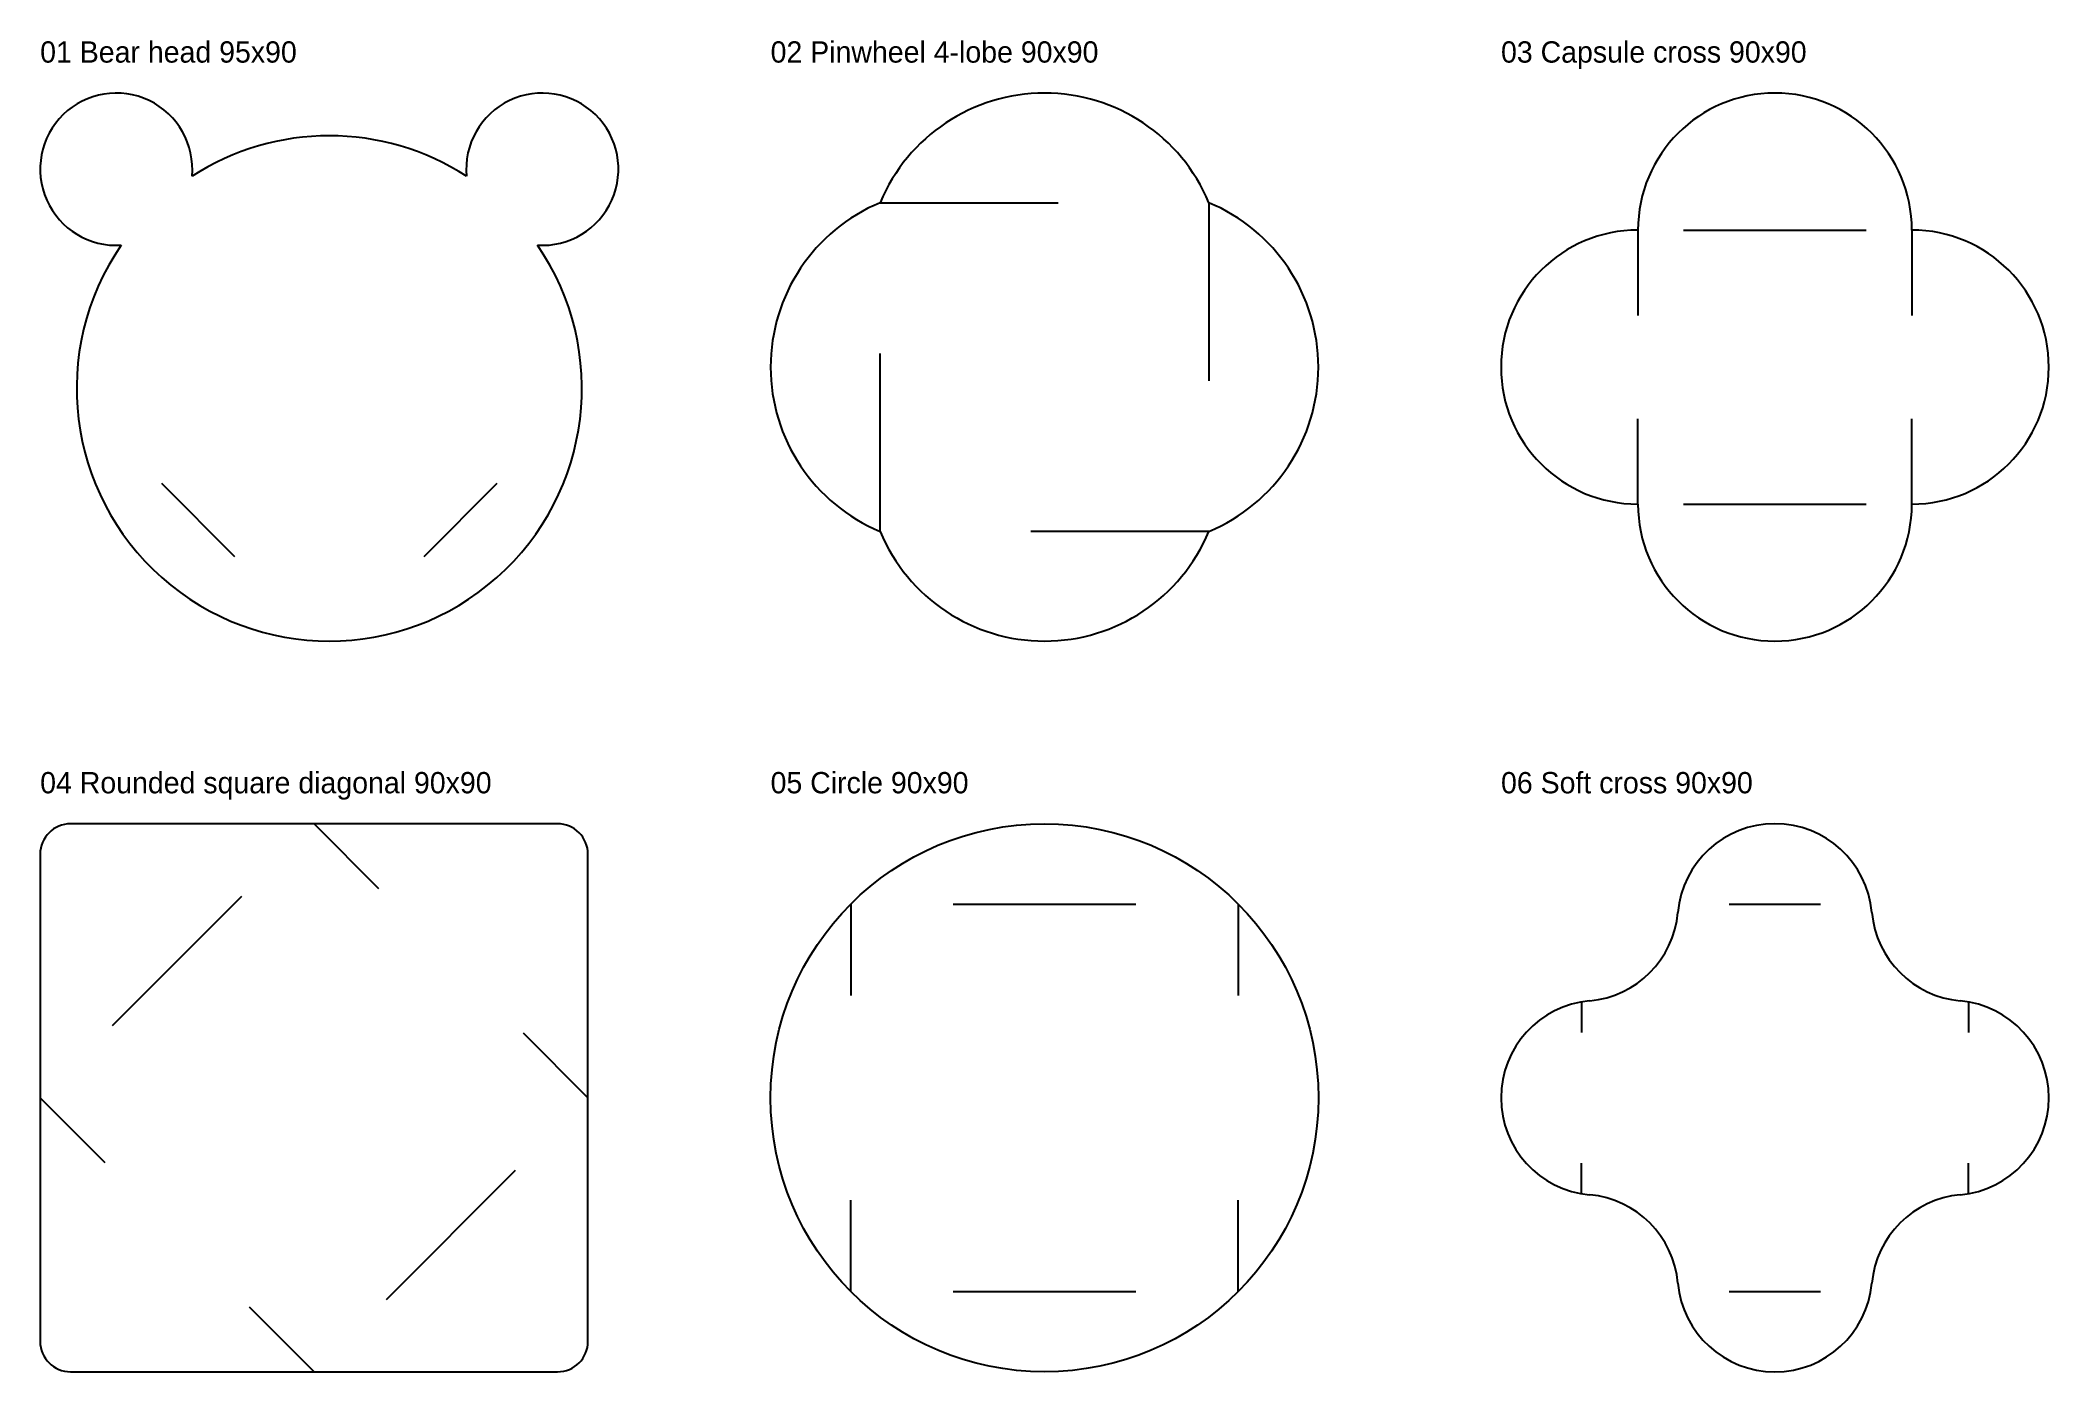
# Model space of a CAD drawing. Header units: millimetres. Extents: x 0 to 330, y -120 to 99.
import ezdxf

# ---------------------------------------------------------------- set-up
doc = ezdxf.new("R2010")
doc.units = ezdxf.units.MM
for name, color, linetype in [('CUT', 7, 'Continuous'), ('NOTE_NOT_CUT', 8, 'Continuous'), ('SLIT', 1, 'Continuous')]:
    doc.layers.add(name, color=color, linetype=linetype)

msp = doc.modelspace()

# ---------------------------------------------------------------- linework, layer by layer
at = {"layer": 'CUT'}
for p, q in [((85, -30), (5, -30)), ((0, -35), (0, -115)), ((90, -115), (90, -35)), ((5, -120), (85, -120))]:
    msp.add_line(p, q, dxfattribs=at)
msp.add_circle((165, -75), 45, dxfattribs=at)
for centre, radius, start, end in [((12.5, 77.5), 12.5, 354.6573, 273.7288), ((82.5, 77.5), 12.5, 266.2712, 185.3427), ((165, 60.75), 29.25, 22.6199, 157.3801), ((285, 67.5), 22.5, 0, 180), ((47.5, 41.5), 41.5, 57.0793, 122.9207), ((149.25, 45), 29.25, 112.6199, 247.3801), ((180.75, 45), 29.25, 292.6199, 67.3801), ((262.5, 45), 22.5, 90, 270), ((307.5, 45), 22.5, 270, 90), ((47.5, 41.5), 41.5, 145.4655, 34.5345), ((285, 22.5), 22.5, 180, 360), ((165, 29.25), 29.25, 202.6199, 337.3801), ((5, -35), 5, 90, 180), ((85, -35), 5, 0, 90), ((285, -46), 16, 5.1473, 174.8527), ((253.13, -43.13), 16, 275.1473, 354.8527), ((316.87, -43.13), 16, 185.1473, 264.8527), ((256, -75), 16, 95.1473, 264.8527), ((314, -75), 16, 275.1473, 84.8527), ((253.13, -106.87), 16, 5.1473, 84.8527), ((316.87, -106.87), 16, 95.1473, 174.8527), ((285, -104), 16, 185.1473, 354.8527), ((5, -115), 5, 180, 270), ((85, -115), 5, 270, 360)]:
    msp.add_arc(centre, radius, start, end, dxfattribs=at)
at = {"layer": 'SLIT'}
for p, q in [((138, 72), (167.25, 72)), ((192, 72), (192, 42.75)), ((262.5, 67.5), (262.5, 53.5)), ((270, 67.5), (300, 67.5)), ((307.5, 67.5), (307.5, 53.5)), ((138, 18), (138, 47.25)), ((262.5, 22.5), (262.5, 36.5)), ((307.5, 22.5), (307.5, 36.5)), ((19.92, 25.94), (31.94, 13.92)), ((63.06, 13.92), (75.08, 25.94)), ((270, 22.5), (300, 22.5)), ((192, 18), (162.75, 18)), ((45, -30), (55.61, -40.61)), ((11.89, -63.11), (33.11, -41.89)), ((133.18, -43.18), (133.18, -58.18)), ((150, -43.18), (180, -43.18)), ((196.82, -43.18), (196.82, -58.18)), ((277.5, -43.2), (292.5, -43.2)), ((253.2, -59.25), (253.2, -64.25)), ((316.8, -59.25), (316.8, -64.25)), ((90, -75), (79.39, -64.39)), ((0, -75), (10.61, -85.61)), ((253.2, -90.75), (253.2, -85.75)), ((316.8, -90.75), (316.8, -85.75)), ((56.89, -108.11), (78.11, -86.89)), ((133.18, -106.82), (133.18, -91.82)), ((196.82, -106.82), (196.82, -91.82)), ((150, -106.82), (180, -106.82)), ((277.5, -106.8), (292.5, -106.8)), ((45, -120), (34.39, -109.39))]:
    msp.add_line(p, q, dxfattribs=at)

# ---------------------------------------------------------------- texts
at = {"layer": 'NOTE_NOT_CUT'}
for s, p in [('01 Bear head 95x90', (0, 95)), ('02 Pinwheel 4-lobe 90x90', (120, 95)), ('03 Capsule cross 90x90', (240, 95)), ('04 Rounded square diagonal 90x90', (0, -25)), ('05 Circle 90x90', (120, -25)), ('06 Soft cross 90x90', (240, -25))]:
    msp.add_text(s, height=3.5, dxfattribs=at).set_placement(p)

doc.saveas('drawing.dxf')
